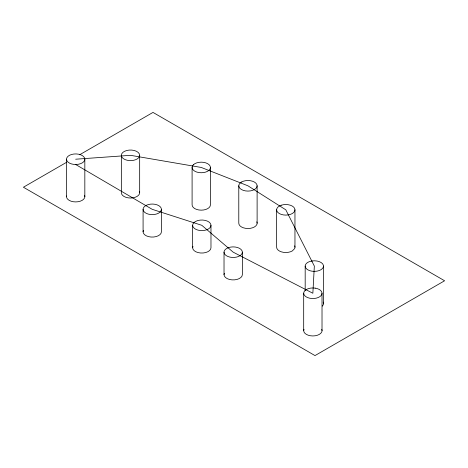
<?xml version="1.0" encoding="UTF-8"?>
<svg xmlns="http://www.w3.org/2000/svg" width="468" height="468" viewBox="0 0 468 468"><rect width="100%" height="100%" fill="white"/><g stroke="black" fill="none" stroke-linecap="round" stroke-linejoin="round"><path stroke-width="0.7" d="M84.521 195.261A9.167 5.288 0 0 1 84.521 197.999L83.602 199.274A9.167 5.288 0 0 1 73.295 201.737A9.167 5.288 0 0 1 66.503 196.63L66.649 195.993M139.669 155.323L139.669 192.734L139.359 194.103L138.44 195.378A9.167 5.288 0 0 1 128.133 197.841A9.167 5.288 0 0 1 121.341 192.734L121.341 155.323A9.167 5.288 0 0 1 131.701 150.076A9.167 5.288 0 0 1 139.359 156.692L138.44 157.968A9.167 5.288 0 0 1 129.308 160.565A9.167 5.288 0 0 1 121.651 156.692L121.341 155.323M322.282 306.142L323.201 304.867A9.167 5.288 0 0 0 323.201 302.129M66.392 162.414L23.4 187.235L314.999 355.586L444.6 280.765L153.001 112.414L79.665 154.75M75.67 159.214L130.508 155.323L201.258 167.456L247.946 185.808L285.796 209.81L314.344 266.087L312.858 293.249L233.193 252.176L201.813 225.307L152.246 209.342L75.67 164.508M139.359 191.365L139.669 192.734M84.831 159.214L84.521 157.845A9.167 5.288 0 0 0 69.779 155.16A9.167 5.288 0 0 0 71.797 164.011A9.167 5.288 0 0 0 84.831 159.214L84.831 196.63M323.511 266.087L323.511 303.498M322.019 293.249L322.019 330.66M305.183 266.087L305.183 290.546M303.691 293.249L303.691 330.66M294.957 209.81L294.957 247.227M276.629 209.81L276.629 247.227A9.167 5.288 0 0 0 290.376 251.807L292.272 250.965L294.647 248.596A9.167 5.288 0 0 0 294.647 245.858M257.113 185.808L257.113 223.218M242.354 252.176L242.354 274.622A9.167 5.288 0 0 1 231.993 279.87A9.167 5.288 0 0 1 224.342 273.253M238.785 185.808L238.785 223.218A9.167 5.288 0 0 0 245.577 228.331A9.167 5.288 0 0 0 255.885 225.863L256.797 224.587A9.167 5.288 0 0 0 256.797 221.85M224.026 252.176L224.026 274.622M210.974 225.307L210.974 247.759A9.167 5.288 0 0 1 200.614 253.001A9.167 5.288 0 0 1 192.962 246.384M210.424 167.456L210.424 204.873L210.109 206.242L209.196 207.517A9.167 5.288 0 0 1 198.888 209.98A9.167 5.288 0 0 1 192.096 204.873L192.096 167.456M192.646 225.307L192.646 247.759M161.413 209.342L161.413 231.789A9.167 5.288 0 0 1 151.053 237.036A9.167 5.288 0 0 1 143.395 230.42M143.085 209.342L143.085 231.789M66.503 159.214L66.503 196.63M321.709 329.291A9.167 5.288 0 0 1 321.709 332.028L320.791 333.304A9.167 5.288 0 0 1 310.483 335.772L308.277 335.24A9.167 5.288 0 0 1 304.007 329.291M193.325 164.812L192.406 166.087A9.167 5.288 0 0 0 196.677 172.043A9.167 5.288 0 0 0 207.739 171.2L209.196 170.106A9.167 5.288 0 0 0 205.838 162.876A9.167 5.288 0 0 0 193.325 164.812M161.097 210.711L160.185 211.986A9.167 5.288 0 0 1 144.741 212.378A9.167 5.288 0 0 1 150.655 204.13A9.167 5.288 0 0 1 161.097 210.711M193.875 222.663L192.962 223.938A9.167 5.288 0 0 0 196.232 229.507A9.167 5.288 0 0 0 206.394 229.893L208.289 229.051A9.167 5.288 0 0 0 207.388 221.112A9.167 5.288 0 0 0 193.875 222.663M241.47 182.064L240.014 183.163A9.167 5.288 0 0 0 241.47 189.546A9.167 5.288 0 0 0 252.527 190.388L254.428 189.546A9.167 5.288 0 0 0 254.428 182.064A9.167 5.288 0 0 0 241.47 182.064M281.209 205.23L279.314 206.072A9.167 5.288 0 0 0 277.857 212.46A9.167 5.288 0 0 0 288.165 214.923L290.376 214.397A9.167 5.288 0 0 0 293.728 207.166A9.167 5.288 0 0 0 281.209 205.23M228.606 247.595L226.711 248.432A9.167 5.288 0 0 0 230.057 257.148A9.167 5.288 0 0 0 242.319 251.714A9.167 5.288 0 0 0 228.606 247.595M311.975 260.974L309.763 261.501A9.167 5.288 0 0 0 305.259 266.778A9.167 5.288 0 0 0 311.975 271.194L314.344 271.376A9.167 5.288 0 0 0 323.429 265.397A9.167 5.288 0 0 0 311.975 260.974M315.227 288.136L312.858 287.955A9.167 5.288 0 0 0 304.551 295.483A9.167 5.288 0 0 0 319.878 296.648A9.167 5.288 0 0 0 315.227 288.136"/></g></svg>
